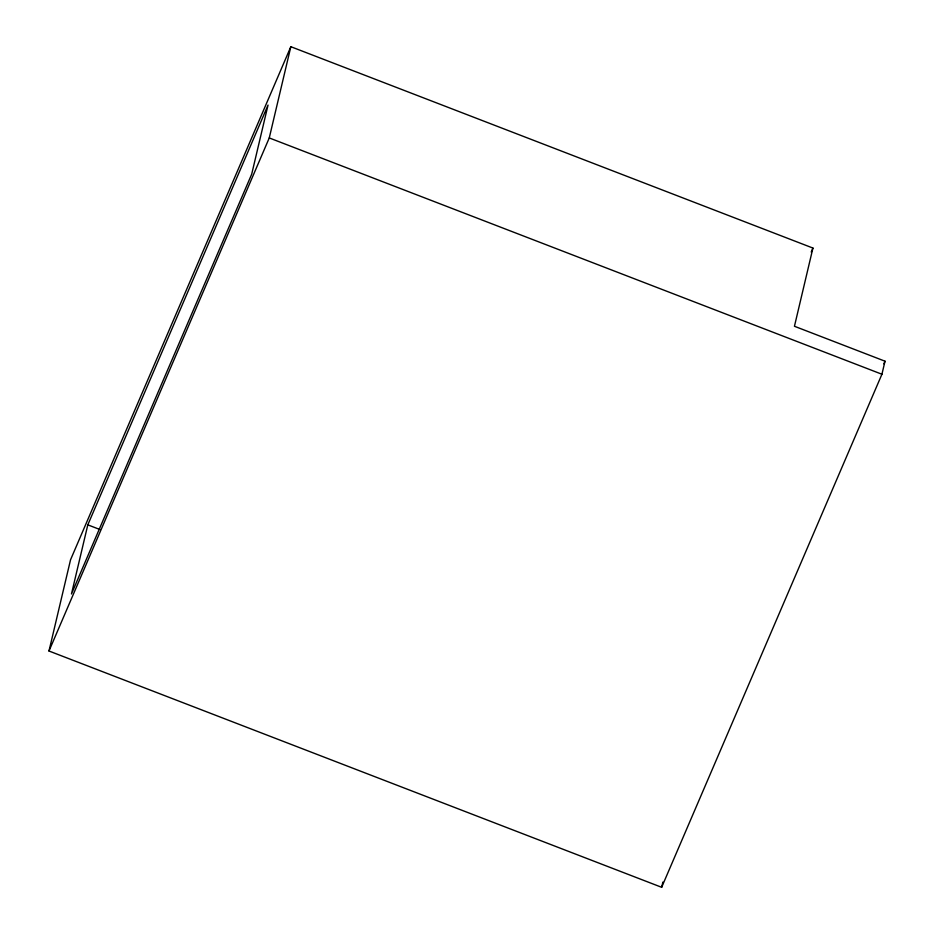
<?xml version="1.0" encoding="UTF-8"?>
<svg xmlns="http://www.w3.org/2000/svg" width="934" height="934" viewBox="0 0 934 934"><rect width="100%" height="100%" fill="white"/><g stroke="black" fill="none" stroke-linecap="round" stroke-linejoin="round"><path stroke-width="1.4" d="M48.988 651.01L70.552 559.758L290.836 46.7L812.93 248.059L794.449 326.27L885.012 361.201L881.929 374.242L661.657 887.3L48.988 651.01L269.261 137.94L290.836 46.7M87.808 524.85L71.474 593.942L251.701 174.156L268.035 105.075L87.808 524.85L99.798 529.473M661.657 887.3L662.895 882.081M811.214 252.063L812.93 248.059M883.868 363.886L885.012 361.201M269.261 137.94L881.929 374.242"/></g></svg>
